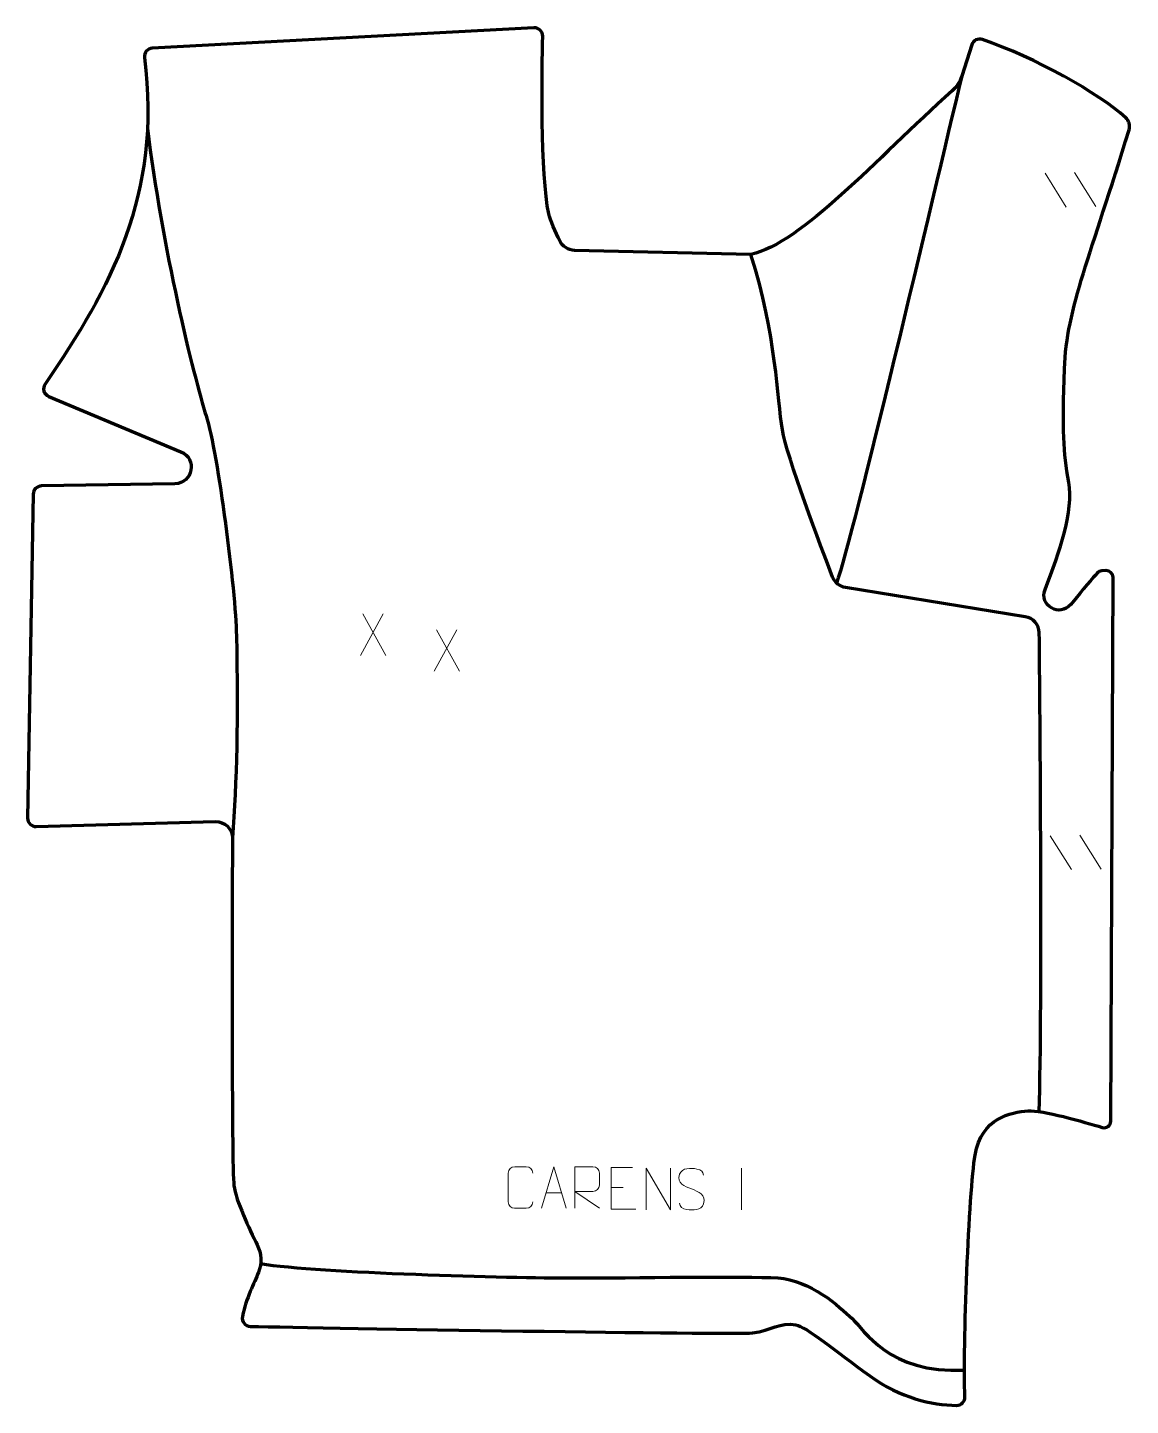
# Model space of a CAD drawing. Header units: millimetres. Extents: x -331 to 331, y -414 to 414.
import ezdxf

# ---------------------------------------------------------------- set-up
doc = ezdxf.new("R2010")
doc.units = ezdxf.units.MM
doc.header["$MEASUREMENT"] = 0
for name, color, linetype in [('layer 1', 7, 'Continuous'), ('layer 2', 7, 'Continuous'), ('layer 3', 7, 'Continuous')]:
    doc.layers.add(name, color=color, linetype=linetype)

msp = doc.modelspace()

# ---------------------------------------------------------------- linework, layer by layer
at = {"layer": 'layer 1', "color": 250, "lineweight": 9}
for points in [[(280.0826, 326.2162), (280.0826, 326.2162), (292.8252, 305.9044), (292.8252, 305.9044)], [(297.8095, 326.5446), (297.8095, 326.5446), (310.5521, 306.2328), (310.5521, 306.2328)], [(-117.2812, 61.6444), (-117.2812, 61.6444), (-131.0218, 36.7486), (-131.0218, 36.7486)], [(-129.5672, 61.6444), (-129.5672, 61.6444), (-115.8266, 36.6909), (-115.8266, 36.6909)], [(-73.0595, 52.1774), (-73.0595, 52.1774), (-86.8001, 27.2816), (-86.8001, 27.2816)], [(-85.3455, 52.1774), (-85.3455, 52.1774), (-71.6049, 27.2239), (-71.6049, 27.2239)], [(283.2227, -71.5638), (283.2227, -71.5638), (295.9653, -91.8756), (295.9653, -91.8756)], [(300.9496, -71.2354), (300.9496, -71.2354), (313.6922, -91.5472), (313.6922, -91.5472)], [(97.7954, -271.0401), (97.7954, -271.0401), (97.7954, -296.0142), (97.7954, -296.0142)], [(-19.6332, -285.8932), (-19.6332, -285.8932), (-10.1375, -285.8932), (-10.1375, -285.8932)], [(19.5343, -282.6659), (19.5343, -282.6659), (26.7024, -282.6659), (26.7024, -282.6659)]]:
    msp.add_open_spline(points, degree=3, dxfattribs=at)
for points, knots in [([(-27.4623, -291.3249), (-27.6021, -293.6483), (-29.2793, -295.1279), (-31.427, -295.1387), (-31.427, -295.1387), (-33.7589, -295.1383), (-36.0908, -295.1383), (-38.4223, -295.1387), (-38.4223, -295.1387), (-40.3473, -295.2441), (-42.3194, -293.3596), (-42.3082, -291.3423), (-42.3082, -291.3423), (-42.3078, -285.5722), (-42.3078, -279.8025), (-42.3082, -274.0332), (-42.3082, -274.0332), (-42.304, -271.8951), (-40.5573, -270.1759), (-38.4049, -270.1894), (-38.4049, -270.1894), (-36.0792, -270.1894), (-33.7531, -270.1894), (-31.427, -270.1894), (-31.427, -270.1894), (-29.4804, -270.1539), (-27.489, -271.6454), (-27.4623, -274.083)], [0, 0, 0, 0, 0.125, 0.125, 0.125, 0.125, 0.25, 0.25, 0.25, 0.25, 0.375, 0.375, 0.375, 0.375, 0.5, 0.5, 0.5, 0.5, 0.625, 0.625, 0.625, 0.625, 0.75, 0.75, 0.75, 0.75, 1, 1, 1, 1]), ([(-22.3558, -295.1426), (-22.3558, -295.1426), (-14.9848, -270.1891), (-14.9848, -270.1891), (-14.9848, -270.1891), (-14.9848, -270.1891), (-7.4149, -295.1426), (-7.4149, -295.1426)], [0, 0, 0, 0, 0.33333333, 0.33333333, 0.33333333, 0.33333333, 1, 1, 1, 1]), ([(-2.2173, -295.1426), (-2.2173, -295.1426), (-2.2173, -270.1891), (-2.2173, -270.1891), (-2.2173, -270.1891), (1.3775, -270.1891), (4.973, -270.1891), (8.5682, -270.1891), (8.5682, -270.1891), (10.8935, -270.2268), (12.4508, -271.7168), (12.4467, -274.0832), (12.4467, -274.0832), (12.4463, -276.1187), (12.4463, -279.1781), (12.4467, -281.2141), (12.4467, -281.2141), (12.4402, -283.0896), (10.6279, -285.0314), (8.6184, -285.0505), (8.6184, -285.0505), (8.6184, -285.0505), (-2.2173, -285.0505), (-2.2173, -285.0505), (-2.2173, -285.0505), (-2.2173, -285.0505), (12.4374, -295.1426), (12.4374, -295.1426)], [0, 0, 0, 0, 0.125, 0.125, 0.125, 0.125, 0.25, 0.25, 0.25, 0.25, 0.375, 0.375, 0.375, 0.375, 0.5, 0.5, 0.5, 0.5, 0.625, 0.625, 0.625, 0.625, 0.75, 0.75, 0.75, 0.75, 1, 1, 1, 1]), ([(32.4082, -270.7862), (32.4082, -270.7862), (19.5343, -270.7862), (19.5343, -270.7862), (19.5343, -270.7862), (19.5343, -270.7862), (19.5343, -295.7398), (19.5343, -295.7398), (19.5343, -295.7398), (19.5343, -295.7398), (34.4001, -295.7398), (34.4001, -295.7398)], [0, 0, 0, 0, 0.25, 0.25, 0.25, 0.25, 0.5, 0.5, 0.5, 0.5, 1, 1, 1, 1]), ([(40.468, -296.0038), (40.468, -296.0038), (40.468, -271.0503), (40.468, -271.0503), (40.468, -271.0503), (40.468, -271.0503), (55.1228, -296.0038), (55.1228, -296.0038), (55.1228, -296.0038), (55.1228, -296.0038), (55.1228, -271.0503), (55.1228, -271.0503)], [0, 0, 0, 0, 0.25, 0.25, 0.25, 0.25, 0.5, 0.5, 0.5, 0.5, 1, 1, 1, 1]), ([(67.7954, -283.5271), (63.5471, -282.0567), (58.639, -280.2609), (60.6441, -274.7406), (60.6441, -274.7406), (62.1476, -270.6007), (67.3612, -270.9892), (70.9648, -271.5903), (70.9648, -271.5903), (73.8254, -272.0675), (74.6901, -273.2807), (75.0007, -275.3648)], [0, 0, 0, 0, 0.25, 0.25, 0.25, 0.25, 0.5, 0.5, 0.5, 0.5, 1, 1, 1, 1]), ([(67.7954, -283.5272), (71.814, -285.1739), (76.8435, -287.0622), (75.0095, -292.4225), (75.0095, -292.4225), (73.5497, -296.6889), (68.6389, -296.4322), (64.9128, -295.8775), (64.9128, -295.8775), (62.1628, -295.4677), (60.9419, -294.2542), (60.5639, -292.142)], [0, 0, 0, 0, 0.25, 0.25, 0.25, 0.25, 0.5, 0.5, 0.5, 0.5, 1, 1, 1, 1])]:
    msp.add_open_spline(points, degree=3, knots=knots, dxfattribs=at)
at = {"layer": 'layer 2', "color": 230, "lineweight": 200}
msp.add_open_spline([(-330.8734, -60.9403), (-330.8734, -60.9403), (-327.5163, 133.5252), (-327.5163, 133.5252), (-327.5163, 133.5252), (-327.4701, 136.2201), (-325.2956, 138.3929), (-322.6007, 138.438), (-322.6007, 138.438), (-322.6007, 138.438), (-242.5085, 139.7747), (-242.5085, 139.7747), (-242.5085, 139.7747), (-231.6804, 139.9553), (-228.825, 154.8157), (-238.8149, 158.9958), (-238.8149, 158.9958), (-238.8149, 158.9958), (-318.2143, 192.2186), (-318.2143, 192.2186), (-318.2143, 192.2186), (-321.1374, 193.4417), (-322.1972, 197.0404), (-320.4079, 199.6548), (-320.4079, 199.6548), (-281.0132, 257.219), (-250.2753, 313.3071), (-260.72, 395.6165), (-260.72, 395.6165), (-261.0851, 398.4941), (-258.9247, 401.0754), (-256.0277, 401.2303), (-256.0277, 401.2303), (-256.0277, 401.2303), (-26.8258, 413.4925), (-26.8258, 413.4925), (-26.8258, 413.4925), (-23.9179, 413.6484), (-21.4925, 411.2986), (-21.5599, 408.3871), (-21.5599, 408.3871), (-22.0023, 389.3103), (-23.0617, 324.9386), (-17.908, 301.7519), (-17.908, 301.7519), (-17.1178, 298.1973), (-13.7533, 290.7745), (-11.2909, 285.6067), (-11.2909, 285.6067), (-9.6681, 282.2017), (-6.2705, 280), (-2.4997, 279.9104), (-2.4997, 279.9104), (-2.4997, 279.9104), (103.4638, 277.3979), (103.4638, 277.3979), (103.4638, 277.3979), (133.487, 283.9356), (178.3599, 334.2357), (224.3622, 375.6772), (224.3622, 375.6772), (226.9787, 378.0344), (228.9285, 381.0373), (230.0112, 384.3887), (230.0112, 384.3887), (230.0112, 384.3887), (236.1086, 403.2591), (236.1086, 403.2591), (236.1086, 403.2591), (236.9641, 405.9071), (239.8202, 407.3573), (242.4558, 406.463), (242.4558, 406.463), (274.064, 395.7393), (312.3608, 374.1973), (328.559, 359.5471), (328.559, 359.5471), (330.5733, 357.7254), (331.3614, 354.9095), (330.5709, 352.3113), (330.5709, 352.3113), (307.7641, 277.364), (293.036, 245.3124), (291.7307, 208.7724), (291.7307, 208.7724), (290.4025, 171.5769), (291.1077, 158.9351), (294.3339, 140.5713), (294.3339, 140.5713), (297.3134, 123.6143), (289.1674, 99.4243), (280.1219, 76.2846), (280.1219, 76.2846), (276.3877, 66.7317), (289.0119, 59.3918), (295.491, 67.3438), (295.491, 67.3438), (303.1508, 76.7453), (309.0242, 83.5024), (311.3737, 86.1726), (311.3737, 86.1726), (312.0849, 86.9808), (313.0897, 87.4662), (314.1646, 87.5227), (314.1646, 87.5227), (314.1646, 87.5227), (316.6781, 87.6549), (316.6781, 87.6549), (316.6781, 87.6549), (318.9729, 87.7759), (320.8977, 85.9429), (320.8885, 83.6453), (320.8885, 83.6453), (320.8885, 83.6453), (319.5981, -242.8132), (319.5981, -242.8132), (319.5981, -242.8132), (319.5875, -245.4911), (316.9998, -247.401), (314.4369, -246.6249), (314.4369, -246.6249), (303.4934, -243.3099), (278.2172, -236.012), (269.977, -236.6985), (269.977, -236.6985), (259.3485, -237.5843), (242.0773, -240.6838), (238.0912, -263.2665), (238.0912, -263.2665), (234.3786, -284.3034), (230.666, -379.8836), (231.9649, -408.2649), (231.9649, -408.2649), (232.0961, -411.1383), (229.7911, -413.529), (226.9145, -413.4998), (226.9145, -413.4998), (211.8223, -413.3467), (193.2927, -409.0682), (174.7634, -395.6654), (174.7634, -395.6654), (153.9495, -380.6099), (136.5935, -366.2237), (130.4781, -365.1121), (130.4781, -365.1121), (120.7351, -363.3408), (115.8639, -368.6543), (104.3496, -369.9825), (104.3496, -369.9825), (93.4876, -371.2359), (-151.8743, -366.9719), (-197.1036, -366.1136), (-197.1036, -366.1136), (-200.2323, -366.054), (-202.5402, -363.1644), (-201.902, -360.1012), (-201.902, -360.1012), (-199.549, -348.8095), (-194.9061, -340.388), (-192.2134, -333.5254), (-192.2134, -333.5254), (-190.1186, -328.1857), (-190.4082, -322.2111), (-193.0113, -317.1004), (-193.0113, -317.1004), (-197.7379, -307.8202), (-205.814, -290.7218), (-206.9768, -281.4215), (-206.9768, -281.4215), (-208.5078, -269.1755), (-208.0541, -114.7143), (-207.9024, -72.9997), (-207.9024, -72.9997), (-207.882, -67.3521), (-212.5404, -62.809), (-218.1863, -62.9695), (-218.1863, -62.9695), (-218.1863, -62.9695), (-325.732, -66.0242), (-325.732, -66.0242), (-325.732, -66.0242), (-328.5817, -66.105), (-330.9224, -63.7908), (-330.8734, -60.9403)], degree=3, knots=[0, 0, 0, 0, 0.0212766, 0.0212766, 0.0212766, 0.0212766, 0.04255319, 0.04255319, 0.04255319, 0.04255319, 0.06382979, 0.06382979, 0.06382979, 0.06382979, 0.08510638, 0.08510638, 0.08510638, 0.08510638, 0.10638298, 0.10638298, 0.10638298, 0.10638298, 0.12765957, 0.12765957, 0.12765957, 0.12765957, 0.14893617, 0.14893617, 0.14893617, 0.14893617, 0.17021277, 0.17021277, 0.17021277, 0.17021277, 0.19148936, 0.19148936, 0.19148936, 0.19148936, 0.21276596, 0.21276596, 0.21276596, 0.21276596, 0.23404255, 0.23404255, 0.23404255, 0.23404255, 0.25531915, 0.25531915, 0.25531915, 0.25531915, 0.27659574, 0.27659574, 0.27659574, 0.27659574, 0.29787234, 0.29787234, 0.29787234, 0.29787234, 0.31914894, 0.31914894, 0.31914894, 0.31914894, 0.34042553, 0.34042553, 0.34042553, 0.34042553, 0.36170213, 0.36170213, 0.36170213, 0.36170213, 0.38297872, 0.38297872, 0.38297872, 0.38297872, 0.40425532, 0.40425532, 0.40425532, 0.40425532, 0.42553191, 0.42553191, 0.42553191, 0.42553191, 0.44680851, 0.44680851, 0.44680851, 0.44680851, 0.46808511, 0.46808511, 0.46808511, 0.46808511, 0.4893617, 0.4893617, 0.4893617, 0.4893617, 0.5106383, 0.5106383, 0.5106383, 0.5106383, 0.53191489, 0.53191489, 0.53191489, 0.53191489, 0.55319149, 0.55319149, 0.55319149, 0.55319149, 0.57446809, 0.57446809, 0.57446809, 0.57446809, 0.59574468, 0.59574468, 0.59574468, 0.59574468, 0.61702128, 0.61702128, 0.61702128, 0.61702128, 0.63829787, 0.63829787, 0.63829787, 0.63829787, 0.65957447, 0.65957447, 0.65957447, 0.65957447, 0.68085106, 0.68085106, 0.68085106, 0.68085106, 0.70212766, 0.70212766, 0.70212766, 0.70212766, 0.72340426, 0.72340426, 0.72340426, 0.72340426, 0.74468085, 0.74468085, 0.74468085, 0.74468085, 0.76595745, 0.76595745, 0.76595745, 0.76595745, 0.78723404, 0.78723404, 0.78723404, 0.78723404, 0.80851064, 0.80851064, 0.80851064, 0.80851064, 0.82978723, 0.82978723, 0.82978723, 0.82978723, 0.85106383, 0.85106383, 0.85106383, 0.85106383, 0.87234043, 0.87234043, 0.87234043, 0.87234043, 0.89361702, 0.89361702, 0.89361702, 0.89361702, 0.91489362, 0.91489362, 0.91489362, 0.91489362, 0.93617021, 0.93617021, 0.93617021, 0.93617021, 0.95744681, 0.95744681, 0.95744681, 0.95744681, 1, 1, 1, 1], dxfattribs=at)
at = {"layer": 'layer 3', "color": 142, "lineweight": 200}
msp.add_open_spline([(230.0113, 384.4311), (212.5756, 310.8483), (165.0116, 108.888), (154.8516, 80.2008)], degree=3, dxfattribs=at)
for points, knots in [([(-258.9058, 353.3363), (-250.6, 282.7589), (-230.8776, 203.2721), (-223.7057, 180.5617), (-223.7057, 180.5617), (-216.534, 157.8512), (-206.0241, 75.4141), (-205.4787, 48.482), (-205.4787, 48.482), (-204.4747, -1.127), (-205.2473, -39.1095), (-207.9026, -73.008)], [0, 0, 0, 0, 0.25, 0.25, 0.25, 0.25, 0.5, 0.5, 0.5, 0.5, 1, 1, 1, 1]), ([(276.5301, -237.1491), (278.6383, -173.2561), (277.0137, 8.8506), (276.6091, 50.2138), (276.6091, 50.2138), (276.5615, 55.0832), (273.0132, 59.2097), (268.2063, 59.9872), (268.2063, 59.9872), (268.2063, 59.9872), (160.2721, 77.4472), (160.2721, 77.4472), (160.2721, 77.4472), (156.7564, 78.0159), (153.8089, 80.4098), (152.5336, 83.7348), (152.5336, 83.7348), (145.8033, 101.2798), (124.8353, 156.6698), (122.3309, 172.1945), (122.3309, 172.1945), (119.3429, 190.7217), (118.6627, 229.0679), (103.464, 277.4288)], [0, 0, 0, 0, 0.14285714, 0.14285714, 0.14285714, 0.14285714, 0.28571429, 0.28571429, 0.28571429, 0.28571429, 0.42857143, 0.42857143, 0.42857143, 0.42857143, 0.57142857, 0.57142857, 0.57142857, 0.57142857, 0.71428571, 0.71428571, 0.71428571, 0.71428571, 1, 1, 1, 1]), ([(-190.9449, -328.4038), (-156.172, -334.0115), (-39.6308, -336.9996), (-3.7723, -336.9996), (-3.7723, -336.9996), (32.0868, -336.9996), (100.0188, -335.8047), (119.5422, -336.9996), (119.5422, -336.9996), (139.0653, -338.1951), (156.5962, -354.1322), (164.1661, -361.3042), (164.1661, -361.3042), (171.7364, -368.4758), (186.0803, -394.3757), (231.7008, -392.3825)], [0, 0, 0, 0, 0.2, 0.2, 0.2, 0.2, 0.4, 0.4, 0.4, 0.4, 0.6, 0.6, 0.6, 0.6, 1, 1, 1, 1])]:
    msp.add_open_spline(points, degree=3, knots=knots, dxfattribs=at)

doc.saveas('drawing.dxf')
